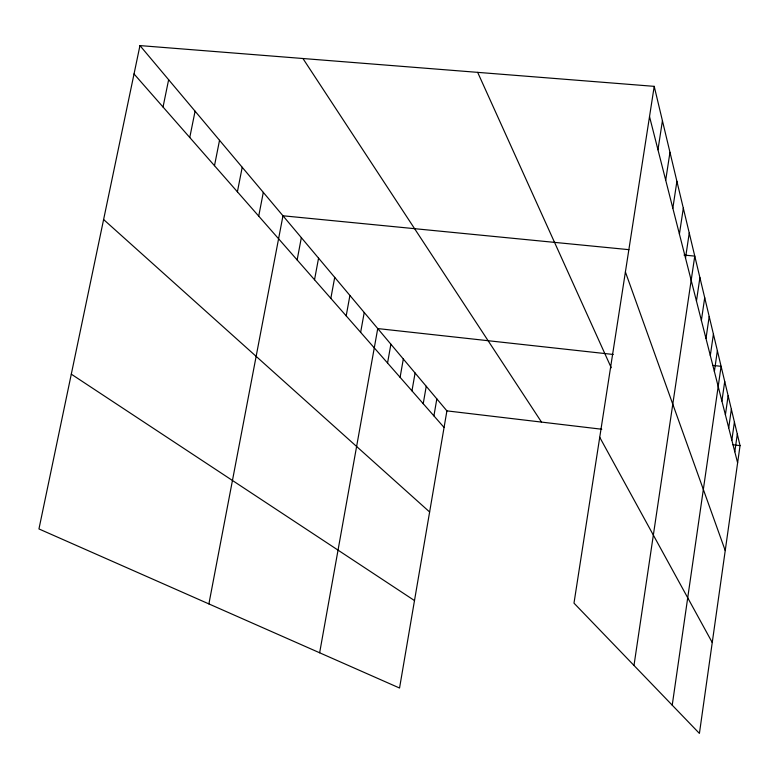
<?xml version="1.0" encoding="UTF-8"?>
<svg xmlns="http://www.w3.org/2000/svg" width="779" height="779" viewBox="0 0 779 779"><rect width="100%" height="100%" fill="white"/><g stroke="black" fill="none" stroke-linecap="round" stroke-linejoin="round"><path stroke-width="1.17" d="M731.841 440.135L734.412 422.033M734.801 451.781L737.304 434.137M654.214 86.352L740.05 445.627L699.415 733.409L573.987 603.141L654.214 86.352L139.957 45.591L38.95 528.941L399.549 688.032L446.903 410.874L139.957 45.591M721.909 401.078L724.723 381.467M725.405 414.837L728.131 395.761M728.716 427.837L731.364 409.257M710.312 355.497L713.418 334.142M714.372 371.466L717.371 350.716M672.228 705.18L721.101 366.325L712.746 365.4M701.382 320.403L704.713 297.705M705.988 338.514L709.202 316.508M633.989 665.461L694.771 256.106L683.991 255.054M696.455 301.045L699.912 277.616M679.415 234.08L683.319 208.159M685.51 258.044L689.249 233.009M672.832 208.217L676.902 181.332M657.963 149.763L662.432 120.735M665.704 180.202L669.969 152.285M433.913 415.889L436.834 398.887M411.964 390.863L415.09 373.014M423.221 403.697L426.24 386.287M400.094 377.328L403.318 359.012M387.553 363.024L390.892 344.221M319.643 652.783L377.737 328.572L613.229 354.464M360.638 332.341L364.231 312.496M346.188 315.865L349.917 295.455M330.841 298.367L334.717 277.373M314.531 279.768L318.562 258.141M297.14 259.943L301.346 237.653M208.889 603.92L282.972 215.783L628.896 249.66M258.716 216.124L263.302 192.384M237.4 191.819L242.211 167.281M214.488 165.684L219.532 140.298M189.764 137.503L195.081 111.193M163.035 107.025L168.634 79.731M446.903 410.874L601.778 429.239M732.942 444.78L740.05 445.627M71.298 374.163L414.496 600.57M103.607 219.532L429.628 511.988M134.027 73.947L444.069 427.467M302.943 58.513L541.502 422.091M599.733 437.301L712.24 642.529M477.663 72.359L611.242 367.766M625.401 271.959L725.23 550.558M649.52 116.577L737.616 462.843"/></g></svg>
